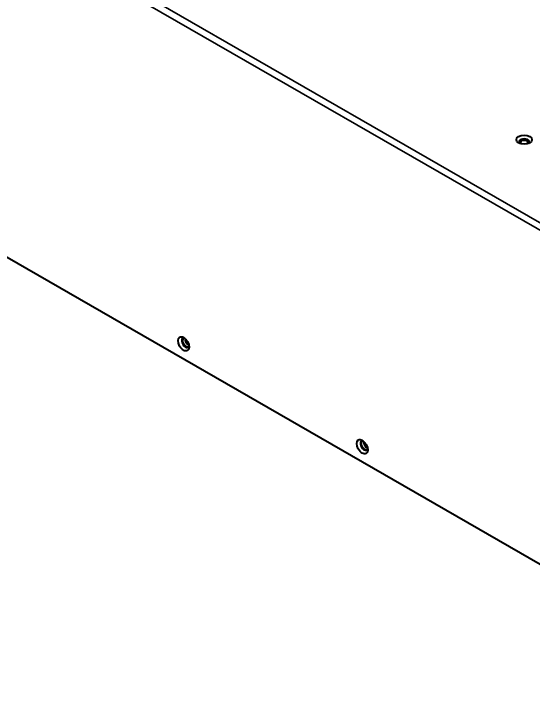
# Model space of a CAD drawing. Header units: millimetres. Extents: x 0 to 1682, y 0 to 1188.
# Drawn here: x 1399.8 to 1490.2, y 909.1 to 1030.5 of the extents above; entities that cross this region are included whole.
import ezdxf

# ---------------------------------------------------------------- set-up
doc = ezdxf.new("R2010")
doc.units = ezdxf.units.MM
doc.header["$LTSCALE"] = 2
doc.layers.add('가시적인 것(ISO)', color=3, linetype='Continuous', lineweight=40)
doc.layers.add('가시적인 좁은 것(ISO)', color=3, linetype='Continuous', lineweight=35)

msp = doc.modelspace()

# ---------------------------------------------------------------- linework, layer by layer
at = {"layer": '가시적인 것(ISO)'}
msp.add_line((1535.75, 909.061), (1386.975, 994.735), dxfattribs=at)
for centre, major_axis, ratio in [((1488.657, 1008.562), (-1.36, 0), 0.5758617), ((1429.345, 973.017), (-0.679, 1.179), 0.5780931), ((1460.457, 955.1), (-0.679, 1.179), 0.5780931)]:
    msp.add_ellipse(centre, major_axis=major_axis, ratio=ratio, dxfattribs=at)
for centre, major_axis, ratio, start_param, end_param in [((1488.657, 1008.186), (0.9, 0), 0.5758617, 5.7344902, 9.9734731), ((1488.657, 1008.072), (0.9, 0), 0.5758617, 0.1106462, 3.0309464), ((1488.657, 1008.072), (-0.648, 0), 0.5758617, 2.4510697, 6.9737082), ((1429.67, 973.204), (-0.449, 0.78), 0.5780931, 5.7259831, 9.9819802), ((1429.769, 973.261), (-0.449, 0.78), 0.5780931, 0.110004, 3.0315886), ((1429.769, 973.261), (0.419, -0.728), 0.5780931, 2.9434473, 6.4813306), ((1430.193, 973.506), (0.419, -0.728), 0.5780931, 3.7928346, 5.6319433), ((1430.193, 973.506), (-0.324, 0.562), 0.5780931, 0.7147975, 2.4267951), ((1460.782, 955.288), (-0.449, 0.78), 0.5780931, 5.7259831, 9.9819802), ((1460.881, 955.345), (-0.449, 0.78), 0.5780931, 0.110004, 3.0315886), ((1460.881, 955.345), (0.419, -0.728), 0.5780931, 2.9434473, 6.4813306), ((1461.306, 955.589), (0.419, -0.728), 0.5780931, 3.7928346, 5.6319433), ((1461.306, 955.589), (-0.324, 0.562), 0.5780931, 0.7147975, 2.4267951)]:
    msp.add_ellipse(centre, major_axis=major_axis, ratio=ratio, start_param=start_param, end_param=end_param, dxfattribs=at)
at = {"layer": '가시적인 좁은 것(ISO)'}
for p, q in [((1386.975, 1054.25), (1536.881, 967.924)), ((1536.316, 966.944), (1386.409, 1053.27))]:
    msp.add_line(p, q, dxfattribs=at)

doc.saveas('drawing.dxf')
